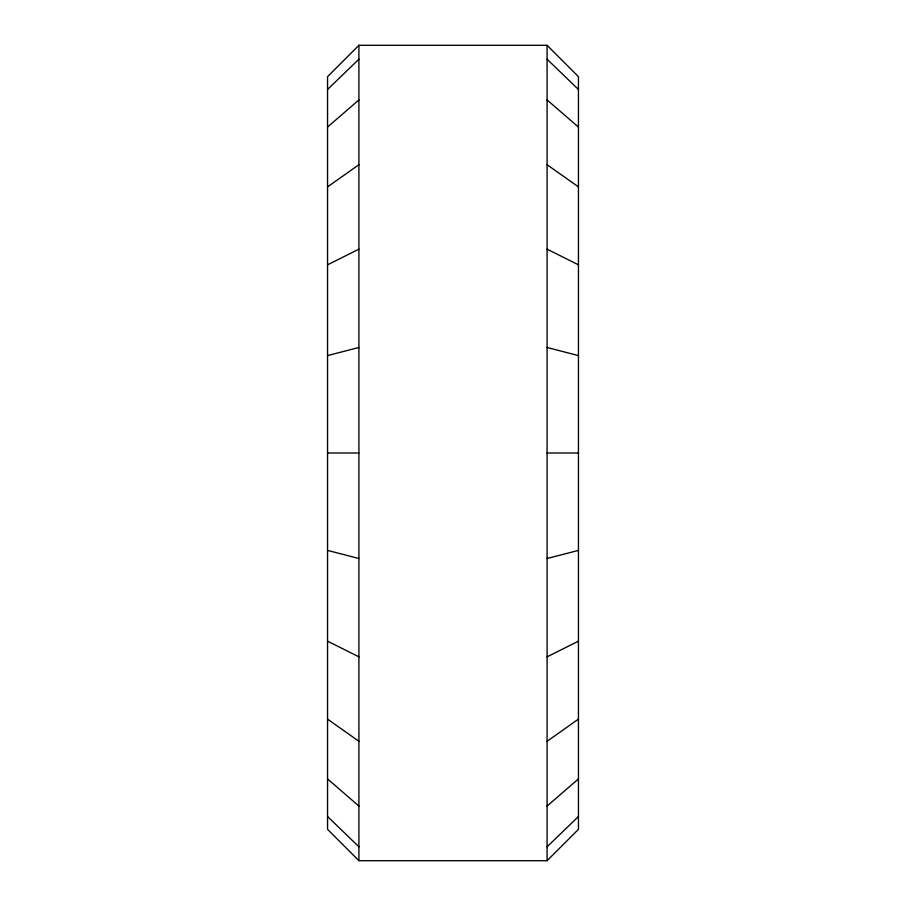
<?xml version="1.0" encoding="UTF-8"?>
<svg xmlns="http://www.w3.org/2000/svg" width="906" height="906" viewBox="0 0 906 906"><rect width="100%" height="100%" fill="white"/><g stroke="black" fill="none" stroke-linecap="round" stroke-linejoin="round"><path stroke-width="1.36" d="M358.912 45.3L327.553 76.659L327.553 829.341L358.912 860.7L547.088 860.7L578.447 829.341L578.447 76.659L547.088 45.3L358.912 45.3L358.912 860.7M327.553 89.49L358.912 59.196M547.088 846.804L578.447 816.51M327.553 127.078L358.912 99.92M547.088 806.08L578.447 778.922M327.553 186.885L358.912 164.711M547.088 741.289L578.447 719.115M327.553 264.835L358.912 249.15M547.088 656.85L578.447 641.165M327.553 355.594L358.912 347.485M547.088 558.515L578.447 550.406M327.553 453L358.912 453M547.088 453L578.447 453M547.088 347.485L578.447 355.594M327.553 550.406L358.912 558.515M547.088 249.15L578.447 264.835M327.553 641.165L358.912 656.85M547.088 164.711L578.447 186.885M327.553 719.115L358.912 741.289M547.088 99.92L578.447 127.078M327.553 778.922L358.912 806.08M547.088 59.196L578.447 89.49M327.553 816.51L358.912 846.804M547.088 45.3L547.088 860.7"/></g></svg>
